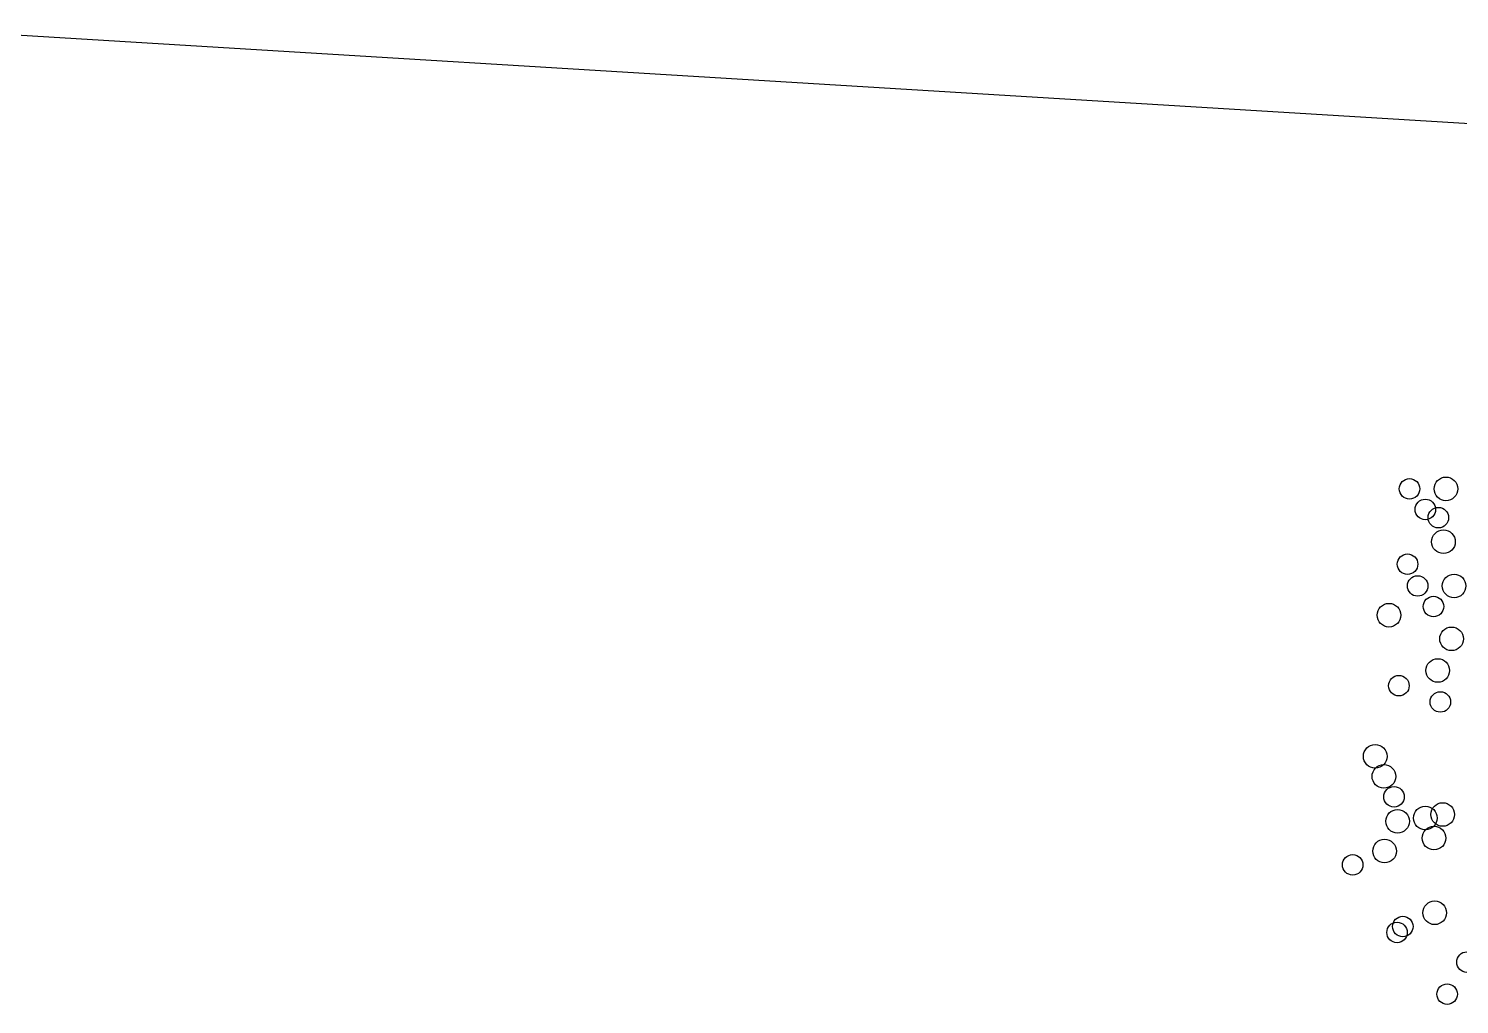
# Model space of a CAD drawing. Header units: millimetres. Extents: x 441156 to 441876, y 4514765 to 4515211.
# Drawn here: x 441449.037 to 441451.187, y 4514837.727 to 4514839.194 of the extents above; entities that cross this region are included whole.
import ezdxf

# ---------------------------------------------------------------- set-up
doc = ezdxf.new("R2010")
doc.units = ezdxf.units.MM
doc.layers.add('01_piscinas', color=254, linetype='Continuous')

msp = doc.modelspace()

# ---------------------------------------------------------------- linework, layer by layer
at = {"layer": '01_piscinas', "elevation": 0.00000131}
msp.add_lwpolyline([(441458.28326576, 4514838.61966129), (441450.52860565, 4514839.09187488), (441448.85314733, 4514839.19390053)], dxfattribs=at)
at = {"layer": '01_piscinas'}
for centre, radius in [((441451.1121508, 4514838.50218969, 0.00000053), 0.01541533), ((441451.1669153, 4514838.50215916, 0.00000053), 0.01775907), ((441451.13594702, 4514838.47124224, 0.00000053), 0.01541533), ((441451.1555308, 4514838.4589124, 0.00000053), 0.01541533), ((441451.16316816, 4514838.42268865, 0.00000053), 0.01775907), ((441451.10925966, 4514838.38898951, 0.00000053), 0.01541533), ((441451.12435121, 4514838.35628851, 0.00000053), 0.01541533), ((441451.1791157, 4514838.35625797, 0.00000053), 0.01775907), ((441451.14814743, 4514838.32534105, 0.00000053), 0.01541533), ((441451.08132524, 4514838.31230533, 0.00000053), 0.01775907), ((441451.17536856, 4514838.27678746, 0.00000053), 0.01775907), ((441451.15458518, 4514838.2292007, 0.00000053), 0.01775907), ((441451.09618898, 4514838.20637416, 0.00000053), 0.01541533), ((441451.15854493, 4514838.18191801, 0.00000053), 0.01541533), ((441451.06061513, 4514838.10016953, 0.00000053), 0.01775907), ((441451.07365112, 4514838.07003288, 0.00000053), 0.01775907), ((441451.08889838, 4514838.03934884, 0.00000053), 0.01541533), ((441451.09426647, 4514838.00256162, 0.00000053), 0.01775907), ((441451.13590865, 4514838.00748112, 0.00000053), 0.01775907), ((441451.16202266, 4514838.01274174, 0.00000053), 0.01775907), ((441451.14894465, 4514837.97734447, 0.00000053), 0.01775907), ((441451.07470564, 4514837.95777408, 0.00000053), 0.01775907), ((441451.02675504, 4514837.93705178, 0.00000053), 0.01541533), ((441451.14999916, 4514837.86508567, 0.00000053), 0.01775907), ((441451.10204856, 4514837.84436337, 0.00000053), 0.01541533), ((441451.09343072, 4514837.8354828, 0.00000053), 0.01541533), ((441451.19847149, 4514837.79091043, 0.00000053), 0.01541533), ((441451.16872425, 4514837.74279439, 0.00000053), 0.01541533)]:
    msp.add_circle(centre, radius, dxfattribs=at)

doc.saveas('drawing.dxf')
